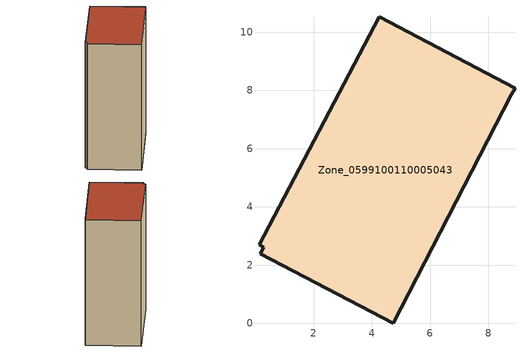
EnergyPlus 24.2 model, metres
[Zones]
Zone_0599100110005043
 floor ground (C_G): 4.25,10.53 8.91,8.08 8.79,7.84 4.73,0 0.15,2.39 0.28,2.62 0.12,2.7 z0
 wall outside (C_F): 4.25,10.53 0.12,2.7 0.28,2.62 0.15,2.39 4.73,0 8.79,7.84 8.91,8.08 4.25,10.53 z0:12.82
 roof outside (C_R): 8.91,8.08 4.25,10.53 0.12,2.7 0.28,2.62 0.15,2.39 4.73,0 8.79,7.84 z12.82
[BUILDING]
Pand.0599100110005043: North Axis=0; Terrain=City; Loads Convergence Tolerance Value=0.04; Temperature Convergence Tolerance Value=0.4; Solar Distribution=FullExterior; Maximum Number of Warmup Days=25; Minimum Number of Warmup Days=1
[Site:Location]
Rotterdam.The.Hague.AP_ZH_NLD Design_Conditions: Latitude=51.96; Longitude=4.45; Time Zone=1; Elevation=-4.5
[SITE:GROUNDTEMPERATURE:BUILDINGSURFACE]
18, 18, 18, 18, 18, 18, 18, 18, 18, 18, 18, 18
[MATERIAL] Thermal Absorptance=0.9; Solar Absorptance=0.7; Visible Absorptance=0.7
Name | Roughness | Thickness | Conductivity | Density | Specific Heat
G.TI.2015-2018 | MediumSmooth | 0.15 | 0.0428571 | 540 | 1210
F.TI.2015-2018 | Rough | 0.3 | 0.0666667 | 1920 | 840
R.TI.2015-2018 | MediumRough | 0.2 | 0.0333333 | 1500 | 1000
[CONSTRUCTION]
C_G: G.TI.2015-2018
C_F: F.TI.2015-2018
C_R: R.TI.2015-2018
[ZONE]
Zone_0599100110005043: Type=1; Multiplier=1; Ceiling Height=Autocalculate; Volume=Autocalculate; Floor Area=autocalculate; Part of Total Floor Area=Yes
[ZONEINFILTRATION:DESIGNFLOWRATE]
Infil_Zone_0599100110005043: Zone or ZoneList or Space or SpaceList=Zone_0599100110005043; Schedule=AlwaysOn; Design Flow Rate Calculation Method=Flow/Area; Flow Rate per Floor Area=0.0015; Constant Term Coefficient=1; Temperature Term Coefficient=0; Velocity Term Coefficient=0; Velocity Squared Term Coefficient=0
[HVACTEMPLATE:ZONE:IDEALLOADSAIRSYSTEM]
Zone_0599100110005043: Maximum Heating Supply Air Temperature=50; Minimum Cooling Supply Air Temperature=13; Maximum Heating Supply Air Humidity Ratio=0.0156; Minimum Cooling Supply Air Humidity Ratio=0.0077; Heating Limit=NoLimit; Cooling Limit=NoLimit; Dehumidification Control Type=ConstantSensibleHeatRatio; Cooling Sensible Heat Ratio=0.7; Dehumidification Setpoint=60; Humidification Control Type=None; Humidification Setpoint=30; Outdoor Air Method=None; Outdoor Air Flow Rate per Person=0.00944; Outdoor Air Flow Rate per Zone Floor Area=0; Outdoor Air Flow Rate per Zone=0; Demand Controlled Ventilation Type=None; Outdoor Air Economizer Type=NoEconomizer; Heat Recovery Type=None; Sensible Heat Recovery Effectiveness=0.7; Latent Heat Recovery Effectiveness=0.65
[ZONECONTROL:THERMOSTAT]
ThermostatControl_Zone_0599100110005043: Zone or ZoneList=Zone_0599100110005043; Control Type Schedule=DualSetpointControlType; Control 1=Thermostat_Zone_0599100110005043; Temperature Difference Between Cutout And Setpoint=0
[THERMOSTATSETPOINT:DUALSETPOINT]
Thermostat_Zone_0599100110005043: Heating Setpoint Temperature Schedule=HeatingSetpoint_Zone_0599100110005043; Cooling Setpoint Temperature Schedule=CoolingSetpoint_Zone_0599100110005043
[SCHEDULE:COMPACT]
HeatingSetpoint_Zone_0599100110005043: Through: 12/31, For: AllDays, Until: 24:00, 21
CoolingSetpoint_Zone_0599100110005043: Through: 12/31, For: AllDays, Until: 24:00, 24
DualSetpointControlType: Through: 12/31, For: AllDays, Until: 24:00, 4
AlwaysOn: Through: 12/31, For: AllDays, Until: 24:00, 1
